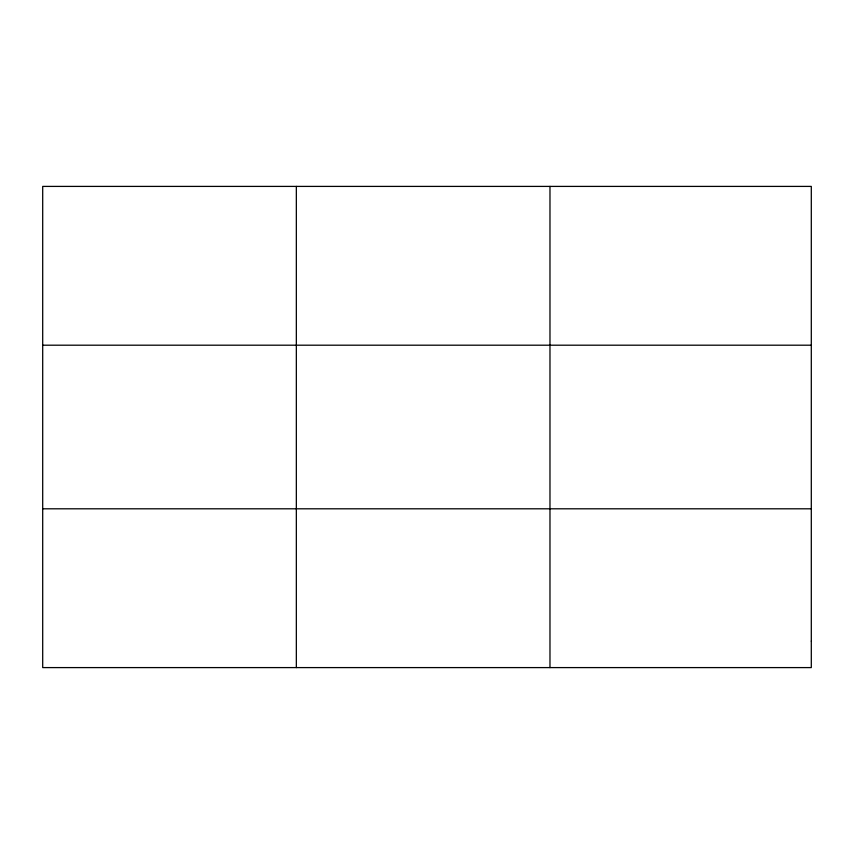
<?xml version="1.0" encoding="UTF-8"?>
<svg xmlns="http://www.w3.org/2000/svg" width="854" height="854" viewBox="0 0 854 854"><rect width="100%" height="100%" fill="white"/><g stroke="black" fill="none" stroke-linecap="round" stroke-linejoin="round"><path stroke-width="1.28" d="M296.338 667.593L296.338 186.407M549.976 667.593L549.976 186.407M42.7 345.197L811.3 345.197M42.7 508.803L811.3 508.803M811.3 641.13L811.3 667.593L42.7 667.593L42.7 186.407L811.3 186.407L811.3 641.13"/></g></svg>
